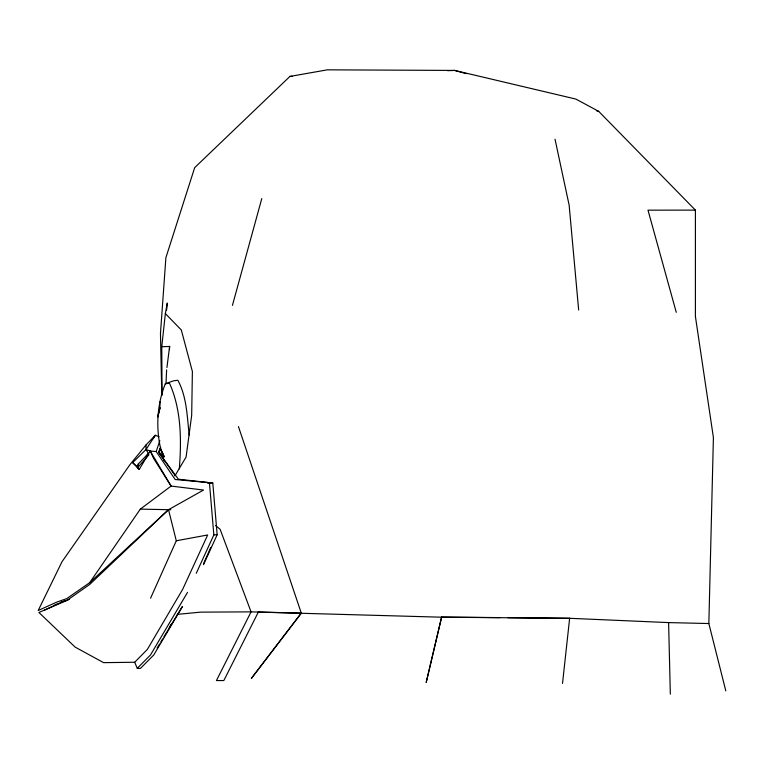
<?xml version="1.0" encoding="UTF-8"?>
<svg xmlns="http://www.w3.org/2000/svg" width="764" height="764" viewBox="0 0 764 764"><rect width="100%" height="100%" fill="white"/><g stroke="black" fill="none" stroke-linecap="round" stroke-linejoin="round"><path stroke-width="1.15" d="M189.224 435.069C187.075 416.724 186.903 396.86 177.84 380.243L173.533 380.825L165.31 383.757C155.57 408.119 155.484 436.005 164.117 460.73M159.943 406.419L160.029 401.74M725.8 690.857L708.849 623.539L713.404 437.562L695.402 316.42L695.402 210.119L598.68 111.343L575.846 99.062L454.704 70.431L327.345 69.83L289.919 76.429L194.677 167.65L165.893 257.669L160.469 333.505L161.787 395.294M165.998 383.528L166.628 369.881M169.446 349.683L169.646 346.254L166.934 367.522M166.6 310.079L167.297 302.993L165.358 313.593L161.767 346.703L162.063 394.998M562.524 683.408L569.638 618.296L668.605 622.593L708.849 623.539M179.311 468.857C181.555 440.37 181.402 409.676 169.484 383.213L165.31 383.757M159.046 436.731L155.321 435.232L145.962 445.011L146.029 449.499L148.397 453.434L138.246 464.063L137.377 467.94L139.229 469.44L150.212 451.027L156.2 451.543L175.176 479.496L212.793 483.02L217.157 534.771L203.482 564.73M507.993 617.694L569.638 618.296L441.611 617.197L426.197 682.481L441.611 617.045L499.694 617.608M232.437 305.361L261.785 198.592M156.2 451.543L159.829 440.732M174.994 475.351L158.816 452.498L160.679 447.351M159.218 450.483L160.029 448.382M158.816 452.498L160.106 449.356L158.816 452.498L178.394 479.219L212.793 483.02M203.616 563.574L210.749 547.473M150.565 598.212L176.293 540.769L168.51 509.693L203.539 490.049L171.098 486.076L140.309 509.13L89.684 582.674L66.86 598.546L56.269 602.318L38.2 610.493L61.999 561.741L129.985 464.598L145.962 445.011M196.272 573.277L213.834 534.915L209.479 483.049M258.48 611.821L223.823 680.562L216.432 680.562L251.06 611.869L220.108 529.271L215.534 525.508M187.486 592.463L150.498 654.958L137.262 668.338L134.703 662.264L147.376 649.39L182.634 589.397L207.674 534.972L176.293 540.769M169.293 627.397L171.117 624.322M182.281 606.883L153.736 654.996L140.423 668.443L137.262 668.338M174.841 475.962L186.072 457.092L191.678 415.329L192.385 371.485L181.297 329.972L165.358 313.593M157.155 647.996L159.6 643.966M160.822 641.951L162.656 638.924M163.878 636.909L182.224 606.664M153.497 438.097L155.321 435.232L146.029 449.499L132.64 462.65L139.229 469.44M147.051 455.334L148.397 453.434M148.932 454.79L137.377 467.94L138.313 467.692M89.684 582.674L168.51 509.693L170.773 509.731M53.776 605.632L56.861 604.133M44.532 610.14L60.977 602.395L69.457 599.377M60.967 602.137L66.277 600.38M177.229 614.39L200.54 612.136L251.06 611.869L441.611 617.197M213.834 534.915L217.157 534.771M289.919 76.429L292.287 76.343M447.589 70.689L454.704 70.431L466.126 73.678M161.767 346.703L169.522 346.484M134.703 662.264L103.589 662.646L75.13 647.108L38.916 612.48L66.993 600.389L89.78 584.364L168.51 509.693L140.309 509.13M695.402 210.119L647.996 210.167L676.264 312.333M258.07 612.04L301.293 613.129L238.435 426.56M207.493 483.039L209.823 483.278M596.397 110.694L598.68 111.343M146.029 449.499L150.212 451.027L171.098 486.076L153.64 458.419L150.212 451.027M132.64 462.65L137.501 466.966M158.816 451.534L163.372 458.199M555.027 139.239L569.151 205.23L578.663 310.012M668.605 622.593L670.334 694.17M138.246 464.063L138.274 465.878M160.068 407.689L157.814 416.81L160.068 407.689M301.293 613.129L251.337 678.451L301.283 613.158M163.143 454.322L160.612 448.945L164.289 456.958L163.143 454.322"/></g></svg>
